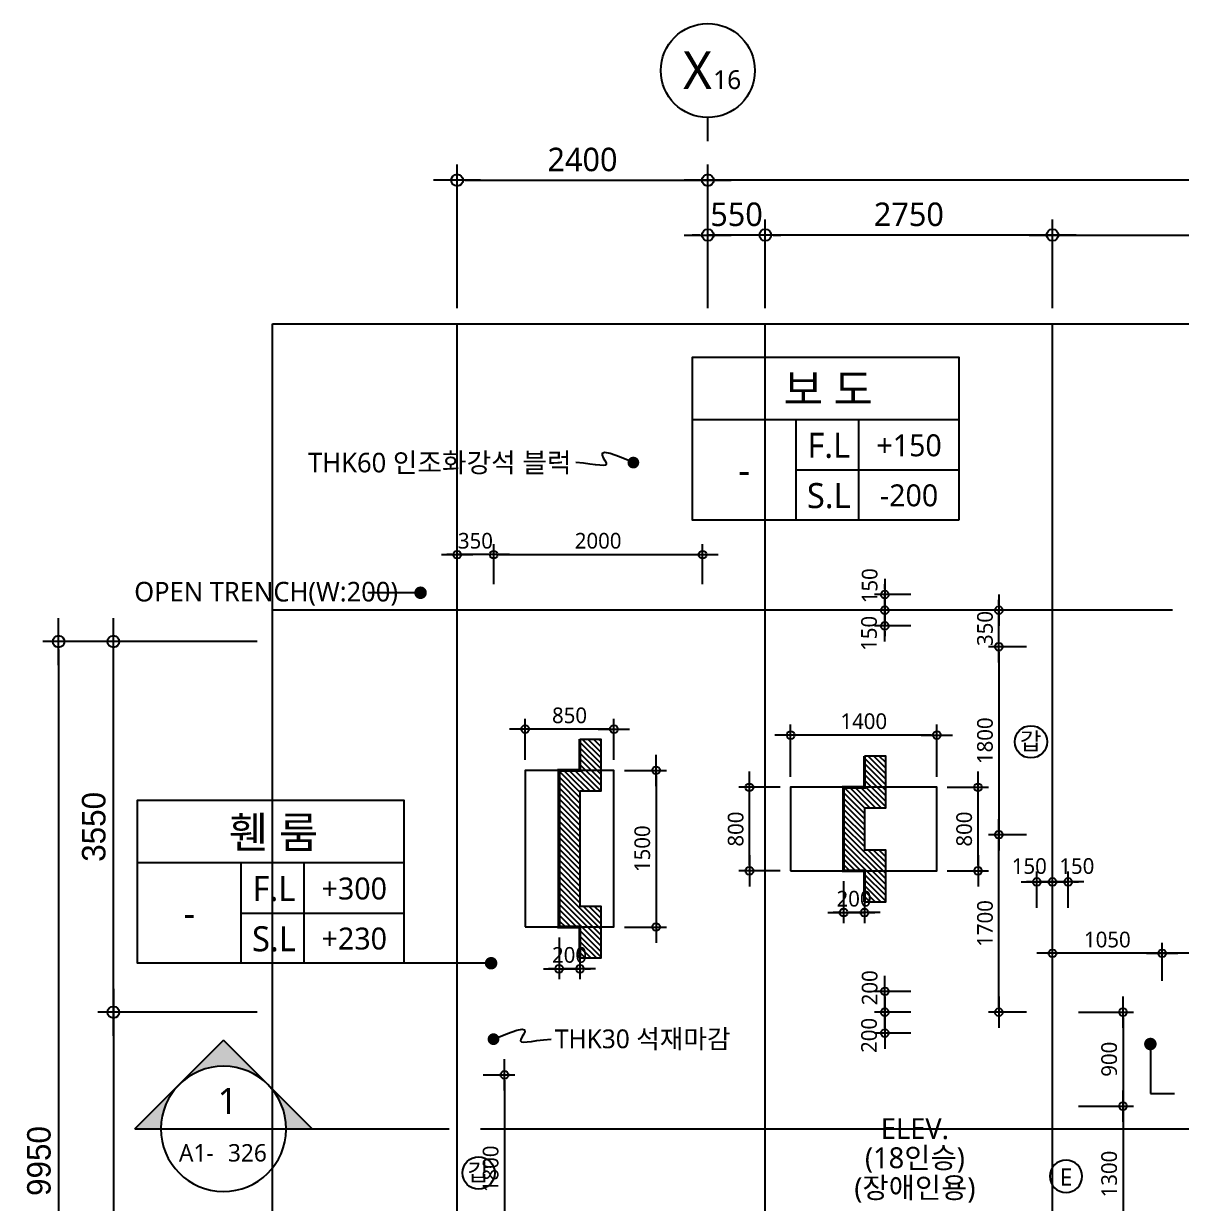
# Model space of a CAD drawing. Header units: millimetres. Extents: x 81033 to 452328, y -17390 to 42241.
# Drawn here: x 231444 to 242529, y 30779 to 42078 of the extents above; entities that cross this region are included whole.
import ezdxf
from ezdxf.enums import TextEntityAlignment as Align

# ---------------------------------------------------------------- set-up
doc = ezdxf.new("R2010")
doc.units = ezdxf.units.MM
doc.header["$LTSCALE"] = 100
doc.header["$MEASUREMENT"] = 0
doc.header["$PDSIZE"] = -10
doc.linetypes.add('CEN', pattern=[62, 60, -1, 0, -1])
doc.layers.get('0').update_dxf_attribs({"linetype": 'CONTINUOUS'})
doc.layers.get('Defpoints').update_dxf_attribs({"color": 171, "linetype": 'CONTINUOUS'})
for name, color, linetype in [('CEN(ST)', 1, 'CEN'), ('LED', 7, 'CONTINUOUS'), ('NDIM', 7, 'CONTINUOUS'), ('SYM', 7, 'CONTINUOUS'), ('SYM(AXIS)', 7, 'CONTINUOUS'), ('TEXT', 3, 'CONTINUOUS'), ('TEXT(AXIS)', 2, 'CONTINUOUS'), ('TEXT(MIN)', 7, 'CONTINUOUS'), ('TEXT(NOTE小)', 1, 'CONTINUOUS'), ('TEXT(노트)', 7, 'CONTINUOUS'), ('TEXT(실명)', 3, 'CONTINUOUS'), ('TEXT-기입', 6, 'CONTINUOUS'), ('TITLE', 7, 'CONTINUOUS'), ('기계 전기 소방', 254, 'CONTINUOUS')]:
    doc.layers.add(name, color=color, linetype=linetype)
doc.styles.add('CGS', font='cgse', dxfattribs={"bigfont": 'cgs'})
doc.styles.add('나눔바른고딕', font='NanumBarunGothic.ttf')
doc.dimstyles.new('NDIM 1200', dxfattribs={"dimscale": 75, "dimtxt": 3, "dimasz": 1, "dimexe": 2, "dimexo": 2, "dimgap": 1, "dimtad": 1, "dimdec": 0, "dimdsep": 46, "dimtxsty": 'CGS', "dimblk": 'DOT0', "dimcen": 1, "dimdle": 8, "dimclrd": 256, "dimclre": 256, "dimclrt": 256, "dimadec": 0, "dimazin": 0, "dimtfac": 1, "dimtdec": 0, "dimtix": 1, "dimtmove": 2, "dimatfit": 3, "dimldrblk": 'DOT0', "dimfxl": 1, "dimtolj": 1, "dimtzin": 0, "dimlwd": -1, "dimlwe": -1, "dimarcsym": 0})

# ---------------------------------------------------------------- blocks, each defined once
blk = doc.blocks.new('DOT0')
blk.add_line((-3, 0), (3, 0))
at = {"color": 6}
blk.add_circle((0, 0), 0.75, dxfattribs=at)
blk = doc.blocks.new('*D147')
at = {"layer": 'Defpoints', "color": 0, "ltscale": 0.4, "transparency": 16777216}
for p in [(233829, 36160), (231779, 26210), (233829, 26210)]:
    blk.add_point(p, dxfattribs=at)
at = {"layer": 'NDIM', "ltscale": 0.4, "transparency": 16777216}
for p, q in [((233679, 36160), (231629, 36160)), ((231779, 36085), (231779, 26285)), ((233679, 26210), (231629, 26210))]:
    blk.add_line(p, q, dxfattribs=at)
at = {"layer": 'NDIM', "ltscale": 0.4, "transparency": 16777216, "xscale": 75, "yscale": 75, "zscale": 75}
for p, rotation in [((231779, 36160), 90), ((231779, 26210), 270)]:
    blk.add_blockref('DOT0', p, dxfattribs=dict(at, rotation=rotation))
at = {"layer": 'NDIM', "ltscale": 0.4, "transparency": 16777216, "insert": (231592, 31185), "char_height": 225, "attachment_point": 5, "rotation": 90, "style": 'CGS'}
blk.add_mtext('\\A1;9950', dxfattribs=at)
blk = doc.blocks.new('*D149')
at = {"layer": 'Defpoints', "color": 0, "ltscale": 0.4, "transparency": 16777216}
for p in [(232304, 36160), (233829, 36160), (233829, 32610)]:
    blk.add_point(p, dxfattribs=at)
at = {"layer": 'NDIM', "ltscale": 0.4, "transparency": 16777216}
for p, q in [((233679, 36160), (232154, 36160)), ((232304, 32685), (232304, 36085)), ((233679, 32610), (232154, 32610))]:
    blk.add_line(p, q, dxfattribs=at)
at = {"layer": 'NDIM', "ltscale": 0.4, "transparency": 16777216, "xscale": 75, "yscale": 75, "zscale": 75}
for p, rotation in [((232304, 36160), 90), ((232304, 32610), 270)]:
    blk.add_blockref('DOT0', p, dxfattribs=dict(at, rotation=rotation))
at = {"layer": 'NDIM', "ltscale": 0.4, "transparency": 16777216, "insert": (232117, 34385), "char_height": 225, "attachment_point": 5, "rotation": 90, "style": 'CGS'}
blk.add_mtext('\\A1;3550', dxfattribs=at)
blk = doc.blocks.new('*D150')
at = {"layer": 'Defpoints', "color": 0, "ltscale": 0.4, "transparency": 16777216}
for p in [(233829, 32610), (232304, 26210), (233829, 26210)]:
    blk.add_point(p, dxfattribs=at)
at = {"layer": 'NDIM', "ltscale": 0.4, "transparency": 16777216}
for p, q in [((233679, 32610), (232154, 32610)), ((232304, 32535), (232304, 26285)), ((233679, 26210), (232154, 26210))]:
    blk.add_line(p, q, dxfattribs=at)
at = {"layer": 'NDIM', "ltscale": 0.4, "transparency": 16777216, "xscale": 75, "yscale": 75, "zscale": 75}
for p, rotation in [((232304, 32610), 90), ((232304, 26210), 270)]:
    blk.add_blockref('DOT0', p, dxfattribs=dict(at, rotation=rotation))
at = {"layer": 'NDIM', "ltscale": 0.4, "transparency": 16777216, "insert": (232117, 29410), "char_height": 225, "attachment_point": 5, "rotation": 90, "style": 'CGS'}
blk.add_mtext('\\A1;6400', dxfattribs=at)
blk = doc.blocks.new('*D151')
at = {"layer": 'Defpoints', "color": 0, "ltscale": 0.4, "transparency": 16777216}
for p in [(237995, 40578), (237995, 39203), (248995, 39203)]:
    blk.add_point(p, dxfattribs=at)
at = {"layer": 'NDIM', "ltscale": 0.4, "transparency": 16777216}
for p, q in [((237995, 39353), (237995, 40728)), ((248995, 39353), (248995, 40728)), ((248920, 40578), (238070, 40578))]:
    blk.add_line(p, q, dxfattribs=at)
at = {"layer": 'NDIM', "ltscale": 0.4, "transparency": 16777216, "xscale": 75, "yscale": 75, "zscale": 75, "rotation": 180}
blk.add_blockref('DOT0', (237995, 40578), dxfattribs=at)
at = {"layer": 'NDIM', "ltscale": 0.4, "transparency": 16777216, "xscale": 75, "yscale": 75, "zscale": 75}
blk.add_blockref('DOT0', (248995, 40578), dxfattribs=at)
at = {"layer": 'NDIM', "ltscale": 0.4, "transparency": 16777216, "insert": (243495, 40775), "char_height": 225, "attachment_point": 5, "style": '나눔바른고딕'}
blk.add_mtext('\\A1;11000', dxfattribs=at)
blk = doc.blocks.new('*D152')
at = {"layer": 'Defpoints', "color": 0, "ltscale": 0.4, "transparency": 16777216}
for p in [(237995, 40053), (237995, 39203), (238545, 39203)]:
    blk.add_point(p, dxfattribs=at)
at = {"layer": 'NDIM', "ltscale": 0.4, "transparency": 16777216}
for p, q in [((237995, 39353), (237995, 40203)), ((238545, 39353), (238545, 40203)), ((237920, 40053), (237845, 40053)), ((238545, 40053), (237995, 40053)), ((238620, 40053), (238695, 40053))]:
    blk.add_line(p, q, dxfattribs=at)
at = {"layer": 'NDIM', "ltscale": 0.4, "transparency": 16777216, "xscale": 75, "yscale": 75, "zscale": 75}
blk.add_blockref('DOT0', (237995, 40053), dxfattribs=at)
at = {"layer": 'NDIM', "ltscale": 0.4, "transparency": 16777216, "xscale": 75, "yscale": 75, "zscale": 75, "rotation": 180}
blk.add_blockref('DOT0', (238545, 40053), dxfattribs=at)
at = {"layer": 'NDIM', "ltscale": 0.4, "transparency": 16777216, "insert": (238270, 40250), "char_height": 225, "attachment_point": 5, "style": '나눔바른고딕'}
blk.add_mtext('\\A1;550', dxfattribs=at)
blk = doc.blocks.new('A$C2F20087E')
at = {"layer": 'SYM(AXIS)'}
blk.add_line((600, 0), (600, 300), dxfattribs=at)
blk.add_circle((600, 900), 600, dxfattribs=at)
blk = doc.blocks.new('*D597')
at = {"layer": 'Defpoints', "color": 0, "ltscale": 0.4, "transparency": 16777216}
for p in [(239690, 32810), (240038, 32810), (240038, 32610)]:
    blk.add_point(p, dxfattribs=at)
at = {"layer": 'NDIM', "ltscale": 0.4, "transparency": 16777216}
for p, q in [((239938, 32810), (239590, 32810)), ((239690, 32660), (239690, 32760)), ((239938, 32610), (239590, 32610))]:
    blk.add_line(p, q, dxfattribs=at)
at = {"layer": 'NDIM', "ltscale": 0.4, "transparency": 16777216, "xscale": 50, "yscale": 50, "zscale": 50}
for p, rotation in [((239690, 32810), 90), ((239690, 32610), 270)]:
    blk.add_blockref('DOT0', p, dxfattribs=dict(at, rotation=rotation))
at = {"layer": 'NDIM', "ltscale": 0.4, "transparency": 16777216, "insert": (239545, 32844), "char_height": 150, "attachment_point": 5, "rotation": 90, "style": '나눔바른고딕'}
blk.add_mtext('\\A1;200', dxfattribs=at)
blk = doc.blocks.new('*D598')
at = {"layer": 'Defpoints', "color": 0, "ltscale": 0.4, "transparency": 16777216}
for p in [(240038, 32610), (239690, 32410), (240038, 32410)]:
    blk.add_point(p, dxfattribs=at)
at = {"layer": 'NDIM', "ltscale": 0.4, "transparency": 16777216}
for p, q in [((239938, 32610), (239590, 32610)), ((239690, 32560), (239690, 32460)), ((239938, 32410), (239590, 32410))]:
    blk.add_line(p, q, dxfattribs=at)
at = {"layer": 'NDIM', "ltscale": 0.4, "transparency": 16777216, "xscale": 50, "yscale": 50, "zscale": 50}
for p, rotation in [((239690, 32610), 90), ((239690, 32410), 270)]:
    blk.add_blockref('DOT0', p, dxfattribs=dict(at, rotation=rotation))
at = {"layer": 'NDIM', "ltscale": 0.4, "transparency": 16777216, "insert": (239539, 32388), "char_height": 150, "attachment_point": 5, "rotation": 90, "style": '나눔바른고딕'}
blk.add_mtext('\\A1;200', dxfattribs=at)
blk = doc.blocks.new('*D603')
at = {"layer": 'Defpoints', "color": 0, "ltscale": 0.4, "transparency": 16777216}
for p in [(241445, 31710), (241445, 30410), (241970, 30410)]:
    blk.add_point(p, dxfattribs=at)
at = {"layer": 'NDIM', "ltscale": 0.4, "transparency": 16777216}
for p, q in [((241545, 31710), (242070, 31710)), ((241970, 31660), (241970, 30460)), ((241545, 30410), (242070, 30410))]:
    blk.add_line(p, q, dxfattribs=at)
at = {"layer": 'NDIM', "ltscale": 0.4, "transparency": 16777216, "xscale": 50, "yscale": 50, "zscale": 50}
for p, rotation in [((241970, 31710), 90), ((241970, 30410), 270)]:
    blk.add_blockref('DOT0', p, dxfattribs=dict(at, rotation=rotation))
at = {"layer": 'NDIM', "ltscale": 0.4, "transparency": 16777216, "insert": (241838, 31060), "char_height": 150, "attachment_point": 5, "rotation": 90, "style": '나눔바른고딕'}
blk.add_mtext('\\A1;1300', dxfattribs=at)
blk = doc.blocks.new('*D607')
at = {"layer": 'Defpoints', "color": 0, "ltscale": 0.4, "transparency": 16777216}
for p in [(241445, 32610), (241445, 31710), (241970, 31710)]:
    blk.add_point(p, dxfattribs=at)
at = {"layer": 'NDIM', "ltscale": 0.4, "transparency": 16777216}
for p, q in [((241545, 32610), (242070, 32610)), ((241970, 32560), (241970, 31760)), ((241545, 31710), (242070, 31710))]:
    blk.add_line(p, q, dxfattribs=at)
at = {"layer": 'NDIM', "ltscale": 0.4, "transparency": 16777216, "xscale": 50, "yscale": 50, "zscale": 50}
for p, rotation in [((241970, 32610), 90), ((241970, 31710), 270)]:
    blk.add_blockref('DOT0', p, dxfattribs=dict(at, rotation=rotation))
at = {"layer": 'NDIM', "ltscale": 0.4, "transparency": 16777216, "insert": (241838, 32160), "char_height": 150, "attachment_point": 5, "rotation": 90, "style": '나눔바른고딕'}
blk.add_mtext('\\A1;900', dxfattribs=at)
blk = doc.blocks.new('*D615')
at = {"layer": 'Defpoints', "color": 0, "ltscale": 0.4, "transparency": 16777216}
for p in [(241295, 33174), (241295, 32810), (242345, 32810)]:
    blk.add_point(p, dxfattribs=at)
at = {"layer": 'NDIM', "ltscale": 0.4, "transparency": 16777216}
for p, q in [((241295, 32910), (241295, 33274)), ((242345, 32910), (242345, 33274)), ((242295, 33174), (241345, 33174))]:
    blk.add_line(p, q, dxfattribs=at)
at = {"layer": 'NDIM', "ltscale": 0.4, "transparency": 16777216, "xscale": 50, "yscale": 50, "zscale": 50, "rotation": 180}
blk.add_blockref('DOT0', (241295, 33174), dxfattribs=at)
at = {"layer": 'NDIM', "ltscale": 0.4, "transparency": 16777216, "xscale": 50, "yscale": 50, "zscale": 50}
blk.add_blockref('DOT0', (242345, 33174), dxfattribs=at)
at = {"layer": 'NDIM', "ltscale": 0.4, "transparency": 16777216, "insert": (241820, 33305), "char_height": 150, "attachment_point": 5, "style": '나눔바른고딕'}
blk.add_mtext('\\A1;1050', dxfattribs=at)
blk = doc.blocks.new('*D616')
at = {"layer": 'Defpoints', "color": 0, "ltscale": 0.4, "transparency": 16777216}
for p in [(242345, 33174), (242345, 32810), (245545, 32810)]:
    blk.add_point(p, dxfattribs=at)
at = {"layer": 'NDIM', "ltscale": 0.4, "transparency": 16777216}
for p, q in [((242345, 32910), (242345, 33274)), ((245545, 32910), (245545, 33274)), ((245495, 33174), (242395, 33174))]:
    blk.add_line(p, q, dxfattribs=at)
at = {"layer": 'NDIM', "ltscale": 0.4, "transparency": 16777216, "xscale": 50, "yscale": 50, "zscale": 50, "rotation": 180}
blk.add_blockref('DOT0', (242345, 33174), dxfattribs=at)
at = {"layer": 'NDIM', "ltscale": 0.4, "transparency": 16777216, "xscale": 50, "yscale": 50, "zscale": 50}
blk.add_blockref('DOT0', (245545, 33174), dxfattribs=at)
at = {"layer": 'NDIM', "ltscale": 0.4, "transparency": 16777216, "insert": (243945, 33305), "char_height": 150, "attachment_point": 5, "style": '나눔바른고딕'}
blk.add_mtext('\\A1;3200', dxfattribs=at)
blk = doc.blocks.new('E')
at = {"layer": 'TEXT(NOTE小)'}
blk.add_circle((287, -86), 155, dxfattribs=at)
at = {"layer": 'TEXT(NOTE小)', "style": '나눔바른고딕'}
blk.add_text('E', height=165, dxfattribs=at).set_placement((288, -79), align=Align.MIDDLE_CENTER)
blk = doc.blocks.new('A$C51E23882')
at = {"layer": 'TITLE'}
blk.add_lwpolyline([(8500, 0), (0, 0), (0, 5200), (8500, 5200)], close=True, dxfattribs=at)
for points in [[(8500, 3200), (0, 3200)], [(3300, 3200), (3300, 0)], [(5300, 3200), (5300, 0)], [(3300, 1600), (8500, 1600)]]:
    blk.add_lwpolyline(points, dxfattribs=at)
at = {"layer": 'TITLE', "style": '나눔바른고딕'}
for s, p in [('F.L', (4352, 2378)), ('S.L', (4352, 778))]:
    blk.add_text(s, height=800, dxfattribs=at).set_placement(p, align=Align.MIDDLE)
blk = doc.blocks.new('*D645')
at = {"layer": 'Defpoints', "color": 0, "ltscale": 0.4, "transparency": 16777216}
for p in [(240781, 34310), (241145, 34310), (241145, 32610)]:
    blk.add_point(p, dxfattribs=at)
at = {"layer": 'NDIM', "ltscale": 0.4, "transparency": 16777216}
for p, q in [((241045, 34310), (240681, 34310)), ((240781, 32660), (240781, 34260)), ((241045, 32610), (240681, 32610))]:
    blk.add_line(p, q, dxfattribs=at)
at = {"layer": 'NDIM', "ltscale": 0.4, "transparency": 16777216, "xscale": 50, "yscale": 50, "zscale": 50}
for p, rotation in [((240781, 34310), 90), ((240781, 32610), 270)]:
    blk.add_blockref('DOT0', p, dxfattribs=dict(at, rotation=rotation))
at = {"layer": 'NDIM', "ltscale": 0.4, "transparency": 16777216, "insert": (240649, 33460), "char_height": 150, "attachment_point": 5, "rotation": 90, "style": '나눔바른고딕'}
blk.add_mtext('\\A1;1700', dxfattribs=at)
blk = doc.blocks.new('*D646')
at = {"layer": 'Defpoints', "color": 0, "ltscale": 0.4, "transparency": 16777216}
for p in [(241145, 36110), (240781, 34310), (241145, 34310)]:
    blk.add_point(p, dxfattribs=at)
at = {"layer": 'NDIM', "ltscale": 0.4, "transparency": 16777216}
for p, q in [((241045, 36110), (240681, 36110)), ((240781, 36060), (240781, 34360)), ((241045, 34310), (240681, 34310))]:
    blk.add_line(p, q, dxfattribs=at)
at = {"layer": 'NDIM', "ltscale": 0.4, "transparency": 16777216, "xscale": 50, "yscale": 50, "zscale": 50}
for p, rotation in [((240781, 36110), 90), ((240781, 34310), 270)]:
    blk.add_blockref('DOT0', p, dxfattribs=dict(at, rotation=rotation))
at = {"layer": 'NDIM', "ltscale": 0.4, "transparency": 16777216, "insert": (240649, 35210), "char_height": 150, "attachment_point": 5, "rotation": 90, "style": '나눔바른고딕'}
blk.add_mtext('\\A1;1800', dxfattribs=at)
blk = doc.blocks.new('*D647')
at = {"layer": 'Defpoints', "color": 0, "ltscale": 0.4, "transparency": 16777216}
for p in [(240781, 36460), (241145, 36460), (241145, 36110)]:
    blk.add_point(p, dxfattribs=at)
at = {"layer": 'NDIM', "ltscale": 0.4, "transparency": 16777216}
for p, q in [((240781, 36510), (240781, 36560)), ((241045, 36460), (240681, 36460)), ((240781, 36110), (240781, 36460)), ((241045, 36110), (240681, 36110)), ((240781, 36060), (240781, 36010))]:
    blk.add_line(p, q, dxfattribs=at)
at = {"layer": 'NDIM', "ltscale": 0.4, "transparency": 16777216, "xscale": 50, "yscale": 50, "zscale": 50}
for p, rotation in [((240781, 36460), 270), ((240781, 36110), 90)]:
    blk.add_blockref('DOT0', p, dxfattribs=dict(at, rotation=rotation))
at = {"layer": 'NDIM', "ltscale": 0.4, "transparency": 16777216, "insert": (240649, 36285), "char_height": 150, "attachment_point": 5, "rotation": 90, "style": '나눔바른고딕'}
blk.add_mtext('\\A1;350', dxfattribs=at)
blk = doc.blocks.new('*D648')
at = {"layer": 'Defpoints', "color": 0, "ltscale": 0.4, "transparency": 16777216}
for p in [(239690, 36610), (240038, 36610), (240038, 36460)]:
    blk.add_point(p, dxfattribs=at)
at = {"layer": 'NDIM', "ltscale": 0.4, "transparency": 16777216}
for p, q in [((239938, 36610), (239590, 36610)), ((239690, 36660), (239690, 36710)), ((239690, 36460), (239690, 36610)), ((239938, 36460), (239590, 36460)), ((239690, 36410), (239690, 36360))]:
    blk.add_line(p, q, dxfattribs=at)
at = {"layer": 'NDIM', "ltscale": 0.4, "transparency": 16777216, "xscale": 50, "yscale": 50, "zscale": 50}
for p, rotation in [((239690, 36610), 270), ((239690, 36460), 90)]:
    blk.add_blockref('DOT0', p, dxfattribs=dict(at, rotation=rotation))
at = {"layer": 'NDIM', "ltscale": 0.4, "transparency": 16777216, "insert": (239545, 36694), "char_height": 150, "attachment_point": 5, "rotation": 90, "style": '나눔바른고딕'}
blk.add_mtext('\\A1;150', dxfattribs=at)
blk = doc.blocks.new('*D649')
at = {"layer": 'Defpoints', "color": 0, "ltscale": 0.4, "transparency": 16777216}
for p in [(240038, 36460), (239690, 36310), (240038, 36310)]:
    blk.add_point(p, dxfattribs=at)
at = {"layer": 'NDIM', "ltscale": 0.4, "transparency": 16777216}
for p, q in [((239690, 36510), (239690, 36560)), ((239938, 36460), (239590, 36460)), ((239690, 36460), (239690, 36310)), ((239938, 36310), (239590, 36310)), ((239690, 36260), (239690, 36210))]:
    blk.add_line(p, q, dxfattribs=at)
at = {"layer": 'NDIM', "ltscale": 0.4, "transparency": 16777216, "xscale": 50, "yscale": 50, "zscale": 50}
for p, rotation in [((239690, 36460), 270), ((239690, 36310), 90)]:
    blk.add_blockref('DOT0', p, dxfattribs=dict(at, rotation=rotation))
at = {"layer": 'NDIM', "ltscale": 0.4, "transparency": 16777216, "insert": (239539, 36238), "char_height": 150, "attachment_point": 5, "rotation": 90, "style": '나눔바른고딕'}
blk.add_mtext('\\A1;150', dxfattribs=at)
blk = doc.blocks.new('*D650')
at = {"layer": 'Defpoints', "color": 0, "ltscale": 0.4, "transparency": 16777216}
for p in [(235745, 32010), (235745, 30210), (236048, 30210)]:
    blk.add_point(p, dxfattribs=at)
at = {"layer": 'NDIM', "ltscale": 0.4, "transparency": 16777216}
for p, q in [((235845, 32010), (236148, 32010)), ((236048, 31960), (236048, 30260)), ((235845, 30210), (236148, 30210))]:
    blk.add_line(p, q, dxfattribs=at)
at = {"layer": 'NDIM', "ltscale": 0.4, "transparency": 16777216, "xscale": 50, "yscale": 50, "zscale": 50}
for p, rotation in [((236048, 32010), 90), ((236048, 30210), 270)]:
    blk.add_blockref('DOT0', p, dxfattribs=dict(at, rotation=rotation))
at = {"layer": 'NDIM', "ltscale": 0.4, "transparency": 16777216, "insert": (235916, 31110), "char_height": 150, "attachment_point": 5, "rotation": 90, "style": '나눔바른고딕'}
blk.add_mtext('\\A1;1800', dxfattribs=at)
blk = doc.blocks.new('*D656')
at = {"layer": 'Defpoints', "color": 0, "ltscale": 0.4, "transparency": 16777216}
for p in [(237995, 40578), (235595, 39203), (237995, 39203)]:
    blk.add_point(p, dxfattribs=at)
at = {"layer": 'NDIM', "ltscale": 0.4, "transparency": 16777216}
for p, q in [((235595, 39353), (235595, 40728)), ((237995, 39353), (237995, 40728)), ((235670, 40578), (237920, 40578))]:
    blk.add_line(p, q, dxfattribs=at)
at = {"layer": 'NDIM', "ltscale": 0.4, "transparency": 16777216, "xscale": 75, "yscale": 75, "zscale": 75, "rotation": 180}
blk.add_blockref('DOT0', (235595, 40578), dxfattribs=at)
at = {"layer": 'NDIM', "ltscale": 0.4, "transparency": 16777216, "xscale": 75, "yscale": 75, "zscale": 75}
blk.add_blockref('DOT0', (237995, 40578), dxfattribs=at)
at = {"layer": 'NDIM', "ltscale": 0.4, "transparency": 16777216, "insert": (236795, 40775), "char_height": 225, "attachment_point": 5, "style": '나눔바른고딕'}
blk.add_mtext('\\A1;2400', dxfattribs=at)
blk = doc.blocks.new('*D657')
at = {"layer": 'Defpoints', "color": 0, "ltscale": 0.4, "transparency": 16777216}
for p in [(238545, 40053), (238545, 39203), (241295, 39203)]:
    blk.add_point(p, dxfattribs=at)
at = {"layer": 'NDIM', "ltscale": 0.4, "transparency": 16777216}
for p, q in [((238545, 39353), (238545, 40203)), ((241295, 39353), (241295, 40203)), ((241220, 40053), (238620, 40053))]:
    blk.add_line(p, q, dxfattribs=at)
at = {"layer": 'NDIM', "ltscale": 0.4, "transparency": 16777216, "xscale": 75, "yscale": 75, "zscale": 75, "rotation": 180}
blk.add_blockref('DOT0', (238545, 40053), dxfattribs=at)
at = {"layer": 'NDIM', "ltscale": 0.4, "transparency": 16777216, "xscale": 75, "yscale": 75, "zscale": 75}
blk.add_blockref('DOT0', (241295, 40053), dxfattribs=at)
at = {"layer": 'NDIM', "ltscale": 0.4, "transparency": 16777216, "insert": (239920, 40250), "char_height": 225, "attachment_point": 5, "style": '나눔바른고딕'}
blk.add_mtext('\\A1;2750', dxfattribs=at)
blk = doc.blocks.new('*D658')
at = {"layer": 'Defpoints', "color": 0, "ltscale": 0.4, "transparency": 16777216}
for p in [(248995, 40053), (241295, 39203), (248995, 39203)]:
    blk.add_point(p, dxfattribs=at)
at = {"layer": 'NDIM', "ltscale": 0.4, "transparency": 16777216}
for p, q in [((241295, 39353), (241295, 40203)), ((248995, 39353), (248995, 40203)), ((241370, 40053), (248920, 40053))]:
    blk.add_line(p, q, dxfattribs=at)
at = {"layer": 'NDIM', "ltscale": 0.4, "transparency": 16777216, "xscale": 75, "yscale": 75, "zscale": 75, "rotation": 180}
blk.add_blockref('DOT0', (241295, 40053), dxfattribs=at)
at = {"layer": 'NDIM', "ltscale": 0.4, "transparency": 16777216, "xscale": 75, "yscale": 75, "zscale": 75}
blk.add_blockref('DOT0', (248995, 40053), dxfattribs=at)
at = {"layer": 'NDIM', "ltscale": 0.4, "transparency": 16777216, "insert": (245145, 40250), "char_height": 225, "attachment_point": 5, "style": '나눔바른고딕'}
blk.add_mtext('\\A1;7700', dxfattribs=at)
blk = doc.blocks.new('*D659')
at = {"layer": 'Defpoints', "color": 0, "ltscale": 0.4, "transparency": 16777216}
for p in [(237945, 36992), (235945, 36610), (237945, 36610)]:
    blk.add_point(p, dxfattribs=at)
at = {"layer": 'NDIM', "ltscale": 0.4, "transparency": 16777216}
for p, q in [((235945, 36710), (235945, 37092)), ((237945, 36710), (237945, 37092)), ((235995, 36992), (237895, 36992))]:
    blk.add_line(p, q, dxfattribs=at)
at = {"layer": 'NDIM', "ltscale": 0.4, "transparency": 16777216, "xscale": 50, "yscale": 50, "zscale": 50, "rotation": 180}
blk.add_blockref('DOT0', (235945, 36992), dxfattribs=at)
at = {"layer": 'NDIM', "ltscale": 0.4, "transparency": 16777216, "xscale": 50, "yscale": 50, "zscale": 50}
blk.add_blockref('DOT0', (237945, 36992), dxfattribs=at)
at = {"layer": 'NDIM', "ltscale": 0.4, "transparency": 16777216, "insert": (236945, 37124), "char_height": 150, "attachment_point": 5, "style": '나눔바른고딕'}
blk.add_mtext('\\A1;2000', dxfattribs=at)
blk = doc.blocks.new('*D660')
at = {"layer": 'Defpoints', "color": 0, "ltscale": 0.4, "transparency": 16777216}
for p in [(235595, 36992), (235595, 36610), (235945, 36610)]:
    blk.add_point(p, dxfattribs=at)
at = {"layer": 'NDIM', "ltscale": 0.4, "transparency": 16777216}
for p, q in [((235595, 36710), (235595, 37092)), ((235945, 36710), (235945, 37092)), ((235545, 36992), (235495, 36992)), ((235945, 36992), (235595, 36992)), ((235995, 36992), (236045, 36992))]:
    blk.add_line(p, q, dxfattribs=at)
at = {"layer": 'NDIM', "ltscale": 0.4, "transparency": 16777216, "xscale": 50, "yscale": 50, "zscale": 50}
blk.add_blockref('DOT0', (235595, 36992), dxfattribs=at)
at = {"layer": 'NDIM', "ltscale": 0.4, "transparency": 16777216, "xscale": 50, "yscale": 50, "zscale": 50, "rotation": 180}
blk.add_blockref('DOT0', (235945, 36992), dxfattribs=at)
at = {"layer": 'NDIM', "ltscale": 0.4, "transparency": 16777216, "insert": (235770, 37124), "char_height": 150, "attachment_point": 5, "style": '나눔바른고딕'}
blk.add_mtext('\\A1;350', dxfattribs=at)
blk = doc.blocks.new('*D663')
at = {"layer": 'Defpoints', "color": 0, "ltscale": 0.4, "transparency": 16777216}
for p in [(241445, 33858), (241295, 33511), (241445, 33511)]:
    blk.add_point(p, dxfattribs=at)
at = {"layer": 'NDIM', "ltscale": 0.4, "transparency": 16777216}
for p, q in [((241295, 33611), (241295, 33958)), ((241445, 33611), (241445, 33958)), ((241245, 33858), (241195, 33858)), ((241295, 33858), (241445, 33858)), ((241495, 33858), (241545, 33858))]:
    blk.add_line(p, q, dxfattribs=at)
at = {"layer": 'NDIM', "ltscale": 0.4, "transparency": 16777216, "xscale": 50, "yscale": 50, "zscale": 50}
blk.add_blockref('DOT0', (241295, 33858), dxfattribs=at)
at = {"layer": 'NDIM', "ltscale": 0.4, "transparency": 16777216, "xscale": 50, "yscale": 50, "zscale": 50, "rotation": 180}
blk.add_blockref('DOT0', (241445, 33858), dxfattribs=at)
at = {"layer": 'NDIM', "ltscale": 0.4, "transparency": 16777216, "insert": (241528, 34009), "char_height": 150, "attachment_point": 5, "style": '나눔바른고딕'}
blk.add_mtext('\\A1;150', dxfattribs=at)
blk = doc.blocks.new('*D664')
at = {"layer": 'Defpoints', "color": 0, "ltscale": 0.4, "transparency": 16777216}
for p in [(241145, 33858), (241145, 33511), (241295, 33511)]:
    blk.add_point(p, dxfattribs=at)
at = {"layer": 'NDIM', "ltscale": 0.4, "transparency": 16777216}
for p, q in [((241145, 33611), (241145, 33958)), ((241295, 33611), (241295, 33958)), ((241095, 33858), (241045, 33858)), ((241295, 33858), (241145, 33858)), ((241345, 33858), (241395, 33858))]:
    blk.add_line(p, q, dxfattribs=at)
at = {"layer": 'NDIM', "ltscale": 0.4, "transparency": 16777216, "xscale": 50, "yscale": 50, "zscale": 50}
blk.add_blockref('DOT0', (241145, 33858), dxfattribs=at)
at = {"layer": 'NDIM', "ltscale": 0.4, "transparency": 16777216, "xscale": 50, "yscale": 50, "zscale": 50, "rotation": 180}
blk.add_blockref('DOT0', (241295, 33858), dxfattribs=at)
at = {"layer": 'NDIM', "ltscale": 0.4, "transparency": 16777216, "insert": (241073, 34009), "char_height": 150, "attachment_point": 5, "style": '나눔바른고딕'}
blk.add_mtext('\\A1;150', dxfattribs=at)
blk = doc.blocks.new('갑종방화문표기')
at = {"layer": 'TEXT(NOTE小)'}
blk.add_circle((0, 0), 150, dxfattribs=at)
at = {"layer": 'TEXT(NOTE小)', "style": '나눔바른고딕'}
blk.add_text('갑', height=160, dxfattribs=at).set_placement((-2, 7), align=Align.MIDDLE_CENTER)
blk = doc.blocks.new('GHYY')
at = {"layer": 'SYM'}
h = blk.add_hatch(color=256, dxfattribs=at)
h.paths.add_polyline_path([(84619, 12081), (84195, 11656, -0.414214), (85043, 11656)])
h.paths.add_polyline_path([(84195, 11656), (83771, 11232), (84019, 11232, -0.198912)])
h.paths.add_polyline_path([(85043, 11656, -0.198912), (85219, 11232), (85468, 11232)])
for p, q in [((83771, 11232), (84619, 12081)), ((85468, 11232), (84619, 12081)), ((83771, 11232), (84019, 11232)), ((84019, 11232), (85219, 11232)), ((85219, 11232), (86779, 11232)), ((87079, 11232), (87379, 11232))]:
    blk.add_line(p, q, dxfattribs=at)
blk.add_arc((84619, 11232), 600, 0, 359.5643, dxfattribs=at)
blk = doc.blocks.new('*D1222')
at = {"layer": 'Defpoints', "color": 0, "ltscale": 0.4, "transparency": 16777216}
for p in [(236246, 35321), (236246, 34926), (237096, 34926)]:
    blk.add_point(p, dxfattribs=at)
at = {"layer": 'NDIM', "ltscale": 0.4, "transparency": 16777216}
for p, q in [((236246, 35026), (236246, 35421)), ((237096, 35026), (237096, 35421)), ((237046, 35321), (236296, 35321))]:
    blk.add_line(p, q, dxfattribs=at)
at = {"layer": 'NDIM', "ltscale": 0.4, "transparency": 16777216, "xscale": 50, "yscale": 50, "zscale": 50, "rotation": 180}
blk.add_blockref('DOT0', (236246, 35321), dxfattribs=at)
at = {"layer": 'NDIM', "ltscale": 0.4, "transparency": 16777216, "xscale": 50, "yscale": 50, "zscale": 50}
blk.add_blockref('DOT0', (237096, 35321), dxfattribs=at)
at = {"layer": 'NDIM', "ltscale": 0.4, "transparency": 16777216, "insert": (236671, 35452), "char_height": 150, "attachment_point": 5, "style": '나눔바른고딕'}
blk.add_mtext('\\A1;850', dxfattribs=at)
blk = doc.blocks.new('*D1220')
at = {"layer": 'Defpoints', "color": 0, "ltscale": 0.4, "transparency": 16777216}
for p in [(237096, 34926), (237096, 33426), (237500, 33426)]:
    blk.add_point(p, dxfattribs=at)
at = {"layer": 'NDIM', "ltscale": 0.4, "transparency": 16777216}
for p, q in [((237196, 34926), (237600, 34926)), ((237500, 34876), (237500, 33476)), ((237196, 33426), (237600, 33426))]:
    blk.add_line(p, q, dxfattribs=at)
at = {"layer": 'NDIM', "ltscale": 0.4, "transparency": 16777216, "xscale": 50, "yscale": 50, "zscale": 50}
for p, rotation in [((237500, 34926), 90), ((237500, 33426), 270)]:
    blk.add_blockref('DOT0', p, dxfattribs=dict(at, rotation=rotation))
at = {"layer": 'NDIM', "ltscale": 0.4, "transparency": 16777216, "insert": (237368, 34176), "char_height": 150, "attachment_point": 5, "rotation": 90, "style": '나눔바른고딕'}
blk.add_mtext('\\A1;1500', dxfattribs=at)
blk = doc.blocks.new('*D1221')
at = {"layer": 'Defpoints', "color": 0, "ltscale": 0.4, "transparency": 16777216}
for p in [(236571, 33426), (236771, 33426), (236771, 33026)]:
    blk.add_point(p, dxfattribs=at)
at = {"layer": 'NDIM', "ltscale": 0.4, "transparency": 16777216}
for p, q in [((236571, 33326), (236571, 32926)), ((236771, 33326), (236771, 32926)), ((236521, 33026), (236471, 33026)), ((236571, 33026), (236771, 33026)), ((236821, 33026), (236871, 33026))]:
    blk.add_line(p, q, dxfattribs=at)
at = {"layer": 'NDIM', "ltscale": 0.4, "transparency": 16777216, "xscale": 50, "yscale": 50, "zscale": 50}
blk.add_blockref('DOT0', (236571, 33026), dxfattribs=at)
at = {"layer": 'NDIM', "ltscale": 0.4, "transparency": 16777216, "xscale": 50, "yscale": 50, "zscale": 50, "rotation": 180}
blk.add_blockref('DOT0', (236771, 33026), dxfattribs=at)
at = {"layer": 'NDIM', "ltscale": 0.4, "transparency": 16777216, "insert": (236671, 33158), "char_height": 150, "attachment_point": 5, "style": '나눔바른고딕'}
blk.add_mtext('\\A1;200', dxfattribs=at)
blk = doc.blocks.new('*D1226')
at = {"layer": 'Defpoints', "color": 0, "ltscale": 0.4, "transparency": 16777216}
for p in [(240188, 34764), (240582, 34764), (240188, 33964)]:
    blk.add_point(p, dxfattribs=at)
at = {"layer": 'NDIM', "ltscale": 0.4, "transparency": 16777216}
for p, q in [((240288, 34764), (240682, 34764)), ((240582, 34014), (240582, 34714)), ((240288, 33964), (240682, 33964))]:
    blk.add_line(p, q, dxfattribs=at)
at = {"layer": 'NDIM', "ltscale": 0.4, "transparency": 16777216, "xscale": 50, "yscale": 50, "zscale": 50}
for p, rotation in [((240582, 34764), 90), ((240582, 33964), 270)]:
    blk.add_blockref('DOT0', p, dxfattribs=dict(at, rotation=rotation))
at = {"layer": 'NDIM', "ltscale": 0.4, "transparency": 16777216, "insert": (240450, 34364), "char_height": 150, "attachment_point": 5, "rotation": 90, "style": '나눔바른고딕'}
blk.add_mtext('\\A1;800', dxfattribs=at)
blk = doc.blocks.new('*D1227')
at = {"layer": 'Defpoints', "color": 0, "ltscale": 0.4, "transparency": 16777216}
for p in [(238788, 35264), (238788, 34764), (240188, 34764)]:
    blk.add_point(p, dxfattribs=at)
at = {"layer": 'NDIM', "ltscale": 0.4, "transparency": 16777216}
for p, q in [((238788, 34864), (238788, 35364)), ((240138, 35264), (238838, 35264)), ((240188, 34864), (240188, 35364))]:
    blk.add_line(p, q, dxfattribs=at)
at = {"layer": 'NDIM', "ltscale": 0.4, "transparency": 16777216, "xscale": 50, "yscale": 50, "zscale": 50, "rotation": 180}
blk.add_blockref('DOT0', (238788, 35264), dxfattribs=at)
at = {"layer": 'NDIM', "ltscale": 0.4, "transparency": 16777216, "xscale": 50, "yscale": 50, "zscale": 50}
blk.add_blockref('DOT0', (240188, 35264), dxfattribs=at)
at = {"layer": 'NDIM', "ltscale": 0.4, "transparency": 16777216, "insert": (239488, 35396), "char_height": 150, "attachment_point": 5, "style": '나눔바른고딕'}
blk.add_mtext('\\A1;1400', dxfattribs=at)
blk = doc.blocks.new('*D1228')
at = {"layer": 'Defpoints', "color": 0, "ltscale": 0.4, "transparency": 16777216}
for p in [(238393, 34764), (238788, 34764), (238788, 33964)]:
    blk.add_point(p, dxfattribs=at)
at = {"layer": 'NDIM', "ltscale": 0.4, "transparency": 16777216}
for p, q in [((238688, 34764), (238293, 34764)), ((238393, 34014), (238393, 34714)), ((238688, 33964), (238293, 33964))]:
    blk.add_line(p, q, dxfattribs=at)
at = {"layer": 'NDIM', "ltscale": 0.4, "transparency": 16777216, "xscale": 50, "yscale": 50, "zscale": 50}
for p, rotation in [((238393, 34764), 90), ((238393, 33964), 270)]:
    blk.add_blockref('DOT0', p, dxfattribs=dict(at, rotation=rotation))
at = {"layer": 'NDIM', "ltscale": 0.4, "transparency": 16777216, "insert": (238262, 34364), "char_height": 150, "attachment_point": 5, "rotation": 90, "style": '나눔바른고딕'}
blk.add_mtext('\\A1;800', dxfattribs=at)
blk = doc.blocks.new('*D1229')
at = {"layer": 'Defpoints', "color": 0, "ltscale": 0.4, "transparency": 16777216}
for p in [(239295, 33964), (239495, 33964), (239495, 33564)]:
    blk.add_point(p, dxfattribs=at)
at = {"layer": 'NDIM', "ltscale": 0.4, "transparency": 16777216}
for p, q in [((239295, 33864), (239295, 33464)), ((239495, 33864), (239495, 33464)), ((239245, 33564), (239195, 33564)), ((239295, 33564), (239495, 33564)), ((239545, 33564), (239595, 33564))]:
    blk.add_line(p, q, dxfattribs=at)
at = {"layer": 'NDIM', "ltscale": 0.4, "transparency": 16777216, "xscale": 50, "yscale": 50, "zscale": 50}
blk.add_blockref('DOT0', (239295, 33564), dxfattribs=at)
at = {"layer": 'NDIM', "ltscale": 0.4, "transparency": 16777216, "xscale": 50, "yscale": 50, "zscale": 50, "rotation": 180}
blk.add_blockref('DOT0', (239495, 33564), dxfattribs=at)
at = {"layer": 'NDIM', "ltscale": 0.4, "transparency": 16777216, "insert": (239395, 33696), "char_height": 150, "attachment_point": 5, "style": '나눔바른고딕'}
blk.add_mtext('\\A1;200', dxfattribs=at)

msp = doc.modelspace()

# ---------------------------------------------------------------- hatches: boundary and pattern name
at = {"layer": 'SYM'}
h = msp.add_hatch(dxfattribs=at)
h.set_pattern_fill('ANSI31', color=251, scale=300, angle=270, style=0)
h.set_pattern_definition([(315, (172820.11, -19541.778), (26.516504, 26.516504), [])])
h.paths.add_polyline_path([(236770.5, 35226.2), (236970.5, 35226.2), (236970.5, 34726.2), (236770.5, 34726.2), (236770.5, 33626.2), (236970.5, 33626.2), (236970.5, 33126.2), (236770.5, 33126.2), (236770.5, 33426.2), (236570.5, 33426.2), (236570.5, 34926.2), (236770.5, 34926.2)])
h = msp.add_hatch(dxfattribs=at)
h.set_pattern_fill('ANSI31', color=251, scale=300, angle=270, style=0)
h.set_pattern_definition([(315, (175544.277, -19003.933), (26.516504, 26.516504), [])])
h.paths.add_polyline_path([(239494.7, 35064.1), (239694.7, 35064.1), (239694.7, 34564.1), (239494.7, 34564.1), (239494.7, 34164.1), (239694.7, 34164.1), (239694.7, 33664.1), (239494.7, 33664.1), (239494.7, 33964.1), (239294.7, 33964.1), (239294.7, 34764.1), (239494.7, 34764.1)])

# ---------------------------------------------------------------- linework, layer by layer
at = {"layer": 'CEN(ST)', "ltscale": 10000}
for p, q in [((235594.6, 24710.1), (235594.6, 39202.7)), ((238544.6, 24710.1), (238544.6, 39202.7)), ((241294.6, 24710.1), (241294.6, 39202.7)), ((242444.6, 36460.1), (233828.7, 36460.1))]:
    msp.add_line(p, q, dxfattribs=at)
at = {"layer": 'Defpoints'}
msp.add_line((236118.6, 31492.9), (252965.1, 31492.9), dxfattribs=at)
at = {"layer": 'Defpoints', "ltscale": 10000}
msp.add_lwpolyline([(233828.7, 39202.7), (254402.7, 39202.7), (254402.7, 24710.1), (233828.7, 24710.1)], close=True, dxfattribs=at)
at = {"layer": 'LED'}
for points in [[(237282.1, 37873.6), (237148.2, 37929.4), (237059.5, 37959.6), (237007.8, 37968.8), (236985, 37962), (236983, 37944.1), (236993.8, 37919.8), (237009.2, 37894.1), (237021, 37871.8), (237022.7, 37856.6), (237013, 37848.4), (236992.2, 37845.9), (236960.5, 37847.8), (236918.3, 37852.7), (236865.8, 37859.6), (236803.2, 37866.9), (236730.9, 37873.6)], [(235943, 32351.9), (236076.9, 32407.7), (236165.7, 32437.8), (236217.4, 32447.1), (236240.1, 32440.3), (236242.1, 32422.4), (236231.3, 32398.1), (236215.9, 32372.4), (236204.1, 32350.1), (236202.4, 32334.9), (236212.2, 32326.7), (236233, 32324.2), (236264.6, 32326), (236306.8, 32331), (236359.3, 32337.8), (236421.9, 32345.2), (236494.3, 32351.9)]]:
    msp.add_lwpolyline(points, dxfattribs=at)
at = {"layer": 'LED', "const_width": 56.2}
for points in [[(237282.1, 37901.7, 1), (237282.1, 37845.5, 1)], [(235943, 32380, -1), (235943, 32323.8, -1)]]:
    msp.add_lwpolyline(points, format="xyb", close=True, dxfattribs=at)
at = {"layer": 'SYM', "color": 2, "const_width": 30}
for points in [[(236770.5, 35226.2), (236770.5, 34926.2), (236570.5, 34926.2), (236570.5, 33426.2), (236770.5, 33426.2), (236770.5, 33126.2)], [(239494.7, 35064.1), (239494.7, 34764.1), (239294.7, 34764.1), (239294.7, 33964.1), (239494.7, 33964.1), (239494.7, 33664.1)]]:
    msp.add_lwpolyline(points, dxfattribs=at)
at = {"layer": 'SYM', "color": 251}
for points in [[(236770.5, 35226.2), (236970.5, 35226.2), (236970.5, 34726.2), (236770.5, 34726.2), (236770.5, 33626.2), (236970.5, 33626.2), (236970.5, 33126.2), (236770.5, 33126.2)], [(239494.7, 35064.1), (239694.7, 35064.1), (239694.7, 34564.1), (239494.7, 34564.1), (239494.7, 34164.1), (239694.7, 34164.1), (239694.7, 33664.1), (239494.7, 33664.1)]]:
    msp.add_lwpolyline(points, dxfattribs=at)
at = {"layer": '기계 전기 소방', "color": 3, "ltscale": 10000}
for points in [[(236245.5, 33426.2), (237095.5, 33426.2), (237095.5, 34926.2), (236245.5, 34926.2)], [(238787.5, 33964.1), (240187.5, 33964.1), (240187.5, 34764.1), (238787.5, 34764.1)]]:
    msp.add_lwpolyline(points, close=True, dxfattribs=at)

# ---------------------------------------------------------------- block references
for name, p, xscale, yscale, zscale in [('A$C2F20087E', (237544.6, 40952.7), 0.75, 0.75, 0.75), ('A$C51E23882', (237847.3, 37323.7), 0.3, 0.3, 0.3), ('갑종방화문표기', (241088.6, 35199.5), 1.030731055544951, 1.030731055544951, 1.030731055544951), ('A$C51E23882', (232535.6, 33079.3), 0.3, 0.3, 0.3), ('갑종방화문표기', (235800.4, 31070.6), 1.030731055544951, 1.030731055544951, 1.030731055544951)]:
    msp.add_blockref(name, p, dxfattribs=dict(xscale=xscale, yscale=yscale, zscale=zscale))
msp.add_blockref('GHYY', (148739.6, 20260.9))
at = {"layer": 'CEN(ST)', "xscale": -1, "rotation": 180}
msp.add_blockref('E', (241137.3, 30952.8), dxfattribs=at)

# ---------------------------------------------------------------- texts
at = {"layer": 'TEXT', "style": '나눔바른고딕'}
msp.add_text('1', height=250, dxfattribs=at).set_placement((233303.2, 31635.6))
for s, p in [('A1-', (232931.7, 31180.2)), ('326', (233400.6, 31180.3))]:
    msp.add_text(s, height=166.67, rotation=360, dxfattribs=at).set_placement(p)
at = {"layer": 'TEXT(AXIS)', "style": '나눔바른고딕'}
for s, height, p in [('X', 360, (237895.9, 41630.7)), ('16', 180, (238180.3, 41540.7))]:
    msp.add_text(s, height=height, dxfattribs=at).set_placement(p, align=Align.MIDDLE)
at = {"layer": 'TEXT(MIN)', "style": '나눔바른고딕'}
msp.add_text('THK30 석재마감', height=180, dxfattribs=at).set_placement((236530.4, 32355.2), align=Align.MIDDLE_LEFT)
at = {"layer": 'TEXT(노트)', "style": '나눔바른고딕'}
msp.add_text('THK60 인조화강석 블럭', height=187.5, dxfattribs=at).set_placement((234168.7, 37873.6), align=Align.MIDDLE_LEFT)
msp.add_text('OPEN TRENCH(W:200)', height=187.5, dxfattribs=at).set_placement((235029.1, 36637.4), align=Align.MIDDLE_RIGHT)
for s, p in [('ELEV.', (239977.6, 31493.3)), ('(18인승)', (239977.6, 31206.7)), ('(장애인용)', (239977.6, 30920))]:
    msp.add_text(s, height=200, dxfattribs=at).set_placement(p, align=Align.MIDDLE)
at = {"layer": 'TEXT(실명)', "style": '나눔바른고딕'}
for s, p in [('보 도', (239148.6, 38581.9)), ('휀 룸', (233836.9, 34337.5))]:
    msp.add_text(s, height=300, dxfattribs=at).set_placement(p, align=Align.MIDDLE)
at = {"layer": 'TEXT-기입', "style": '나눔바른고딕'}
for s, p in [('+150', (239921.9, 38039.1)), ('-200', (239922.2, 37560)), ('+300', (234610.2, 33794.8)), ('+230', (234610.4, 33315.6))]:
    msp.add_text(s, height=210, dxfattribs=at).set_placement(p, align=Align.MIDDLE)
for p in [(238342.3, 37803.7), (233030.6, 33559.3)]:
    msp.add_text('-', height=270, dxfattribs=at).set_placement(p, align=Align.MIDDLE_CENTER)

# ---------------------------------------------------------------- dimensions: what is measured, and where the dimension line sits
at = {"layer": 'NDIM', "ltscale": 0.4}
for base, p1, p2, angle, override, picture, middle in [((237994.6, 40577.7), (235594.6, 39202.7), (237994.6, 39202.7), 0, {"dimtxsty": '나눔바른고딕'}, '*D656', (236794.6, 40774.8)), ((237994.6, 40577.7), (248994.6, 39202.7), (237994.6, 39202.7), 180, {"dimtxsty": '나눔바른고딕'}, '*D151', (243494.6, 40774.8)), ((237994.6, 40052.7), (238544.6, 39202.7), (237994.6, 39202.7), 180, {"dimtxsty": '나눔바른고딕'}, '*D152', (238269.6, 40249.8)), ((238544.6, 40052.7), (241294.6, 39202.7), (238544.6, 39202.7), 180, {"dimtxsty": '나눔바른고딕'}, '*D657', (239919.6, 40249.8)), ((248994.6, 40052.7), (241294.6, 39202.7), (248994.6, 39202.7), 0, {"dimtxsty": '나눔바른고딕'}, '*D658', (245144.6, 40249.8)), ((235594.6, 36992.4), (235944.6, 36610.1), (235594.6, 36610.1), 180, {"dimscale": 50, "dimtxsty": '나눔바른고딕'}, '*D660', (235769.6, 37124)), ((240780.8, 36460.1), (241144.6, 36110.1), (241144.6, 36460.1), 90, {"dimscale": 50, "dimtxsty": '나눔바른고딕'}, '*D647', (240649.3, 36285.1)), ((232304.4, 36160.1), (233828.7, 32610.1), (233828.7, 36160.1), 90, {"dimscale": 75, "dimclrd": 256, "dimclre": 256, "dimclrt": 256}, '*D149', (232116.9, 34385.1)), ((240780.8, 34310.1), (241144.6, 36110.1), (241144.6, 34310.1), 270, {"dimscale": 50, "dimtxsty": '나눔바른고딕'}, '*D646', (240649.4, 35210.1)), ((236245.5, 35320.6), (237095.5, 34926.2), (236245.5, 34926.2), 180, {"dimscale": 50, "dimtxsty": '나눔바른고딕'}, '*D1222', (236670.5, 35452.1)), ((238787.5, 35264.1), (240187.5, 34764.1), (238787.5, 34764.1), 180, {"dimscale": 50, "dimtxsty": '나눔바른고딕'}, '*D1227', (239487.5, 35395.5)), ((237499.8, 33426.2), (237095.5, 34926.2), (237095.5, 33426.2), 270, {"dimscale": 50, "dimtxsty": '나눔바른고딕'}, '*D1220', (237368.4, 34176.2)), ((238393.1, 34764.1), (238787.5, 33964.1), (238787.5, 34764.1), 90, {"dimscale": 50, "dimtxsty": '나눔바른고딕'}, '*D1228', (238261.6, 34364.1)), ((240581.9, 34764.1), (240187.5, 33964.1), (240187.5, 34764.1), 90, {"dimscale": 50, "dimtxsty": '나눔바른고딕'}, '*D1226', (240450.5, 34364.1)), ((240780.8, 34310.1), (241144.6, 32610.1), (241144.6, 34310.1), 90, {"dimscale": 50, "dimtxsty": '나눔바른고딕'}, '*D645', (240649.4, 33460.1)), ((241294.6, 33173.9), (242344.6, 32810.1), (241294.6, 32810.1), 180, {"dimscale": 50, "dimtxsty": '나눔바른고딕'}, '*D615', (241819.6, 33305.3)), ((242344.6, 33173.9), (245544.6, 32810.1), (242344.6, 32810.1), 180, {"dimscale": 50, "dimtxsty": '나눔바른고딕'}, '*D616', (243944.6, 33305.4)), ((232304.4, 26210.1), (233828.7, 32610.1), (233828.7, 26210.1), 270, {"dimscale": 75, "dimclrd": 256, "dimclre": 256, "dimclrt": 256}, '*D150', (232116.9, 29410.1)), ((241969.6, 31710.1), (241444.6, 32610.1), (241444.6, 31710.1), 270, {"dimscale": 50, "dimtxsty": '나눔바른고딕'}, '*D607', (241838.1, 32160.1)), ((236047.7, 30210.1), (235744.6, 32010.1), (235744.6, 30210.1), 270, {"dimscale": 50, "dimtxsty": '나눔바른고딕'}, '*D650', (235916.2, 31110.1)), ((241969.6, 30410.1), (241444.6, 31710.1), (241444.6, 30410.1), 270, {"dimscale": 50, "dimtxsty": '나눔바른고딕'}, '*D603', (241838.1, 31060.1))]:
    dim = msp.add_linear_dim(base=base, p1=p1, p2=p2, angle=angle, dimstyle='NDIM 1200', override=override, dxfattribs=at)
    dim.commit()
    dim.dimension.update_dxf_attribs({"geometry": picture, "text_midpoint": middle})
for base, p1, p2, picture, middle in [((237944.6, 36992.4), (235944.6, 36610.1), (237944.6, 36610.1), '*D659', (236944.6, 37123.9)), ((239494.7, 33564.1), (239294.7, 33964.1), (239494.7, 33964.1), '*D1229', (239394.7, 33695.5)), ((236770.5, 33026.2), (236570.5, 33426.2), (236770.5, 33426.2), '*D1221', (236670.5, 33157.7))]:
    dim = msp.add_linear_dim(base=base, p1=p1, p2=p2, dimstyle='NDIM 1200', override={"dimscale": 50, "dimtxsty": '나눔바른고딕'}, dxfattribs=at)
    dim.commit()
    dim.dimension.update_dxf_attribs({"geometry": picture, "text_midpoint": middle})
for base, p1, p2, angle, picture, middle in [((239690.2, 36610.1), (240037.5, 36460.1), (240037.5, 36610.1), 90, '*D648', (239545.3, 36693.9)), ((239690.2, 36310.1), (240037.5, 36460.1), (240037.5, 36310.1), 270, '*D649', (239539.3, 36238.3)), ((241144.6, 33858.3), (241294.6, 33511), (241144.6, 33511), 180, '*D664', (241072.9, 34009.3)), ((239690.2, 32810.1), (240037.5, 32610.1), (240037.5, 32810.1), 90, '*D597', (239545.3, 32843.9)), ((239690.2, 32410.1), (240037.5, 32610.1), (240037.5, 32410.1), 270, '*D598', (239539.3, 32388.3))]:
    dim = msp.add_linear_dim(base=base, p1=p1, p2=p2, angle=angle, dimstyle='NDIM 1200', override={"dimscale": 50, "dimtxsty": '나눔바른고딕'}, dxfattribs=at)
    dim.commit()
    dim.dimension.update_dxf_attribs({"geometry": picture, "text_midpoint": middle, "dimtype": 160})
dim = msp.add_linear_dim(base=(231779.4, 26210.1), p1=(233828.7, 36160.1), p2=(233828.7, 26210.1), angle=270, dimstyle='NDIM 1200', dxfattribs=at)
dim.commit()
dim.dimension.update_dxf_attribs({"geometry": '*D147', "text_midpoint": (231591.9, 31185.1)})
dim = msp.add_linear_dim(base=(241444.6, 33858.3), p1=(241294.6, 33511), p2=(241444.6, 33511), dimstyle='NDIM 1200', override={"dimscale": 50, "dimtxsty": '나눔바른고딕'}, dxfattribs=at)
dim.commit()
dim.dimension.update_dxf_attribs({"geometry": '*D663', "text_midpoint": (241528.4, 34009.3), "dimtype": 160})

# ---------------------------------------------------------------- leaders
at = {"layer": 'NDIM', "ltscale": 10000}
for points in [[(235244.7, 36627.1), (234740.7, 36627.1)], [(235920.2, 33079.3), (235594.6, 33079.3), (235085.6, 33079.3)], [(242232.2, 32305.4), (242232.2, 31832.3), (242463.2, 31832.3)]]:
    msp.add_leader(points, dimstyle='NDIM 1200', override={"dimscale": 120, "dimasz": 1, "dimgap": 1, "dimtad": 0, "dimldrblk": 'Dot'}, dxfattribs=at)

doc.saveas('drawing.dxf')
